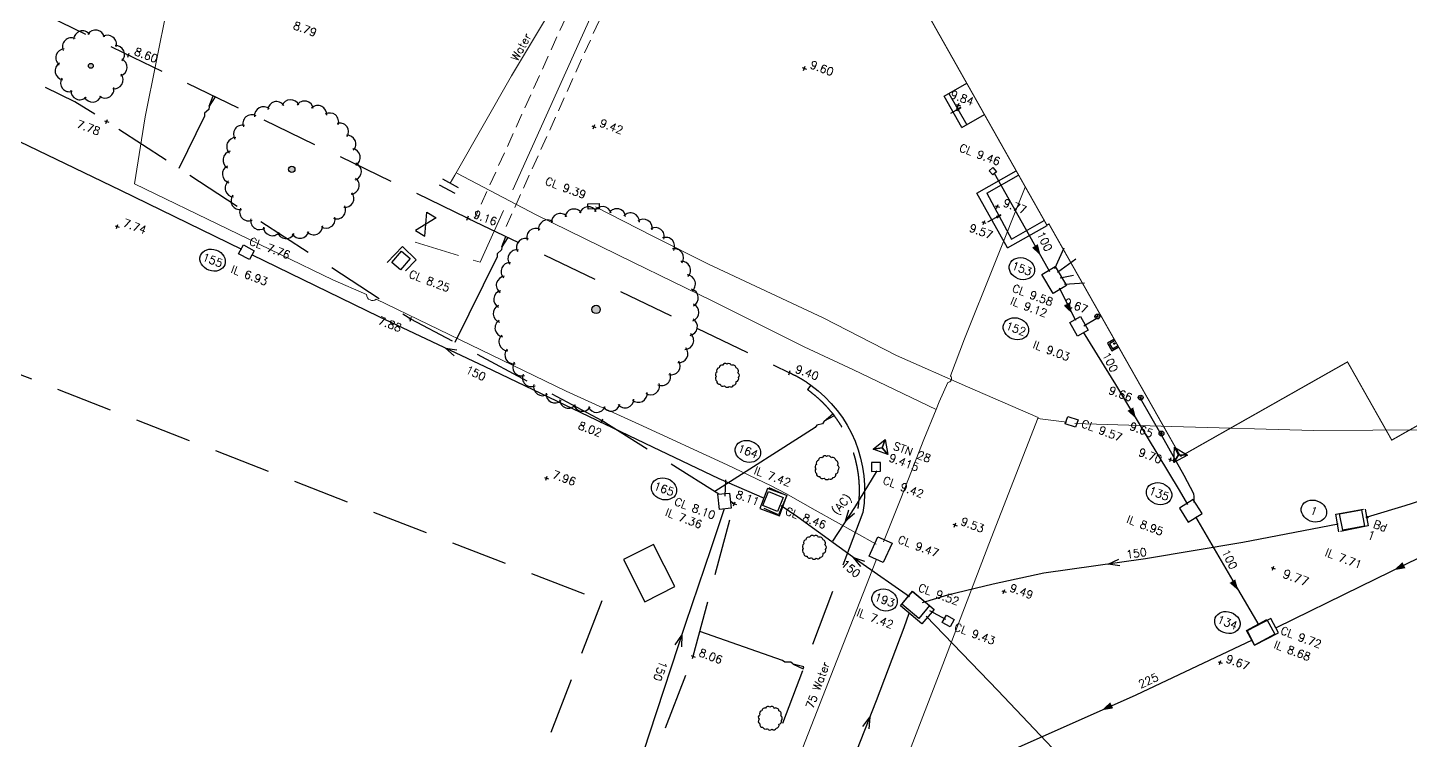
# Model space of a CAD drawing. Header units: millimetres. Extents: x 521005098 to 521837086, y 174609906 to 175681253.
# Drawn here: x 521282116 to 521344307, y 174806991 to 174839029 of the extents above; entities that cross this region are included whole.
import ezdxf
from ezdxf.enums import TextEntityAlignment as Align

# ---------------------------------------------------------------- set-up
doc = ezdxf.new("R2010")
doc.units = ezdxf.units.MM
doc.header["$LTSCALE"] = 200
for name, pattern in [('layout$0$DASHED', [19.05, 12.7, -6.35]), ('layout$0$HIDDEN', [9.525, 6.35, -3.175]), ('layout$0$survey$0$DASHED', [19.05, 12.7, -6.35])]:
    doc.linetypes.add(name, pattern=pattern)
for name, color, linetype in [('layout$0$DUCTWORK', 3, 'Continuous'), ('layout$0$ED-CHAMBER', 7, 'layout$0$HIDDEN'), ('layout$0$ED-FOUL', 3, 'Continuous'), ('layout$0$ED-STORM', 3, 'Continuous'), ('layout$0$EX_MCWS', 7, 'Continuous'), ('layout$0$GTMECHSYM', 7, 'Continuous'), ('layout$0$survey$0$BUILDING', 8, 'Continuous'), ('layout$0$survey$0$CONTROL', 8, 'Continuous'), ('layout$0$survey$0$DETAIL', 8, 'Continuous'), ('layout$0$survey$0$LEVEL', 8, 'Continuous'), ('layout$0$survey$0$MH_NUMBER', 8, 'Continuous'), ('layout$0$survey$0$ROAD', 8, 'Continuous'), ('layout$0$survey$0$SERVICE', 8, 'Continuous'), ('layout$0$survey$0$SPORTS_PITCH', 8, 'layout$0$survey$0$DASHED'), ('layout$0$survey$0$STAIRS', 8, 'Continuous'), ('layout$0$survey$0$VEGETATION', 8, 'Continuous'), ('layout$0$WateringPointMain', 5, 'Continuous')]:
    doc.layers.add(name, color=color, linetype=linetype)
doc.styles.add('layout$0$ROMANS', font='Romans.shx')
doc.styles.add('layout$0$survey$0$ROMANS', font='Romans.shx')

# ---------------------------------------------------------------- blocks, each defined once
blk = doc.blocks.new('layout$0$F')
at = {"layer": 'layout$0$ED-FOUL'}
blk.add_lwpolyline([(0, 0, 0, 0.3, 0), (-0.5, 0, 0.3, 0.3, 0)], format="xyseb", dxfattribs=at)
blk = doc.blocks.new('layout$0$S')
at = {"layer": 'layout$0$ED-STORM'}
blk.add_lwpolyline([(-0.5, 0.15), (0.001, 0), (-0.5, -0.151)], dxfattribs=at)
blk = doc.blocks.new('layout')
at = {"layer": 'layout$0$survey$0$VEGETATION', "linetype": 'Continuous'}
h = blk.add_hatch(color=256, dxfattribs=at)
edge = h.paths.add_edge_path()
edge.add_arc((521307681.6, 174826363.8), 191, 0, 360)
edge = h.paths.add_edge_path()
edge.add_arc((521301081.3, 174846991.1), 222.8, 0, 360)
edge = h.paths.add_edge_path()
edge.add_arc((521310156.6, 174850845.1), 79.6, 0, 360)
edge = h.paths.add_edge_path()
edge.add_arc((521290347.2, 174845440.9), 191, 0, 360)
edge = h.paths.add_edge_path()
edge.add_arc((521284957.2, 174837313.1), 111.4, 0, 360)
edge = h.paths.add_edge_path()
edge.add_arc((521293996.8, 174832662.1), 143.2, 0, 360)
edge = h.paths.add_edge_path()
edge.add_arc((521276032.9, 174841449.2), 222.8, 0, 360)
edge = h.paths.add_edge_path()
edge.add_arc((521267714.3, 174845546), 63.7, 0, 360)
edge = h.paths.add_edge_path()
edge.add_arc((521274773.3, 174854642), 477.5, 0, 360)
edge = h.paths.add_edge_path()
edge.add_arc((521271912.2, 174861420.1), 95.5, 0, 360)
edge = h.paths.add_edge_path()
edge.add_arc((521263640, 174857389.2), 63.7, 0, 360)
edge = h.paths.add_edge_path()
edge.add_arc((521259054.5, 174849610.4), 111.4, 0, 360)
edge = h.paths.add_edge_path()
edge.add_arc((521250588.3, 174853835.5), 47.7, 0, 360)
edge = h.paths.add_edge_path()
edge.add_arc((521241023.5, 174857884.4), 477.5, 0, 360)
edge = h.paths.add_edge_path()
edge.add_arc((521245311.5, 174867194), 557, 0, 360)
edge = h.paths.add_edge_path()
edge.add_arc((521253162, 174870481.7), 15.9, 0, 360)
edge = h.paths.add_edge_path()
edge.add_arc((521260388.2, 174866404.7), 15.9, 0, 360)
edge = h.paths.add_edge_path()
edge.add_arc((521256278.5, 174859201), 15.9, 0, 360)
edge = h.paths.add_edge_path()
edge.add_arc((521265284.7, 174865380.4), 47.7, 0, 360)
at = {"layer": 'layout$0$DUCTWORK', "color": 3, "linetype": 'layout$0$HIDDEN', "lineweight": 0, "ltscale": 0.5}
for p, q in [((521307496.9, 174842079), (521302241.9, 174830496.6)), ((521308996, 174841946.1), (521303562.5, 174829924.2))]:
    blk.add_line(p, q, dxfattribs=at)
at = {"layer": 'layout$0$ED-CHAMBER'}
for points in [[(521315050.7, 174817410.4), (521315926.4, 174817082.7), (521316266.6, 174817991.6), (521315390.8, 174818319.3), (521315050.7, 174817410.4)], [(521340955.7, 174817155.7), (521342272, 174817388.2), (521342410.7, 174816630.2), (521341097.7, 174816370.4), (521340955.7, 174817155.7)], [(521321908.5, 174813690.2), (521322882.7, 174812875.4), (521322342.1, 174812229.1), (521321368, 174813043.8), (521321908.5, 174813690.2)], [(521337296.9, 174811269.9), (521338370.4, 174811827.2), (521338035.1, 174812473.3), (521336961.5, 174811915.9), (521337296.9, 174811269.9)]]:
    blk.add_lwpolyline(points, dxfattribs=at)
at = {"layer": 'layout$0$ED-FOUL'}
for points in [[(521325582.4, 174832491.2), (521326718.3, 174830495.7), (521328079.3, 174828066)], [(521325582.4, 174832491.2), (521326718.3, 174830495.7), (521328079.3, 174828066)], [(521328717.4, 174829114.6), (521328296.6, 174828186.7)], [(521328717.4, 174829114.6), (521328296.6, 174828186.7)], [(521329255.9, 174828619.9), (521328436.5, 174828021.8)], [(521329255.9, 174828619.9), (521328436.5, 174828021.8)], [(521329151, 174827890.1), (521328557.4, 174827761.1)], [(521329151, 174827890.1), (521328557.4, 174827761.1)], [(521329652, 174827544.4), (521328755.1, 174827488.6)], [(521329652, 174827544.4), (521328755.1, 174827488.6)], [(521328519.1, 174827331.6), (521329246.4, 174825875.2)], [(521328519.1, 174827331.6), (521329246.4, 174825875.2)], [(521330180.6, 174825944.3), (521329616.6, 174825615.3)], [(521330180.6, 174825944.3), (521329616.6, 174825615.3)], [(521329595.5, 174825336.2), (521331050.5, 174822985.8), (521332475.9, 174820613.8), (521333912.5, 174818243.1), (521334283.9, 174817587.8)], [(521329595.5, 174825336.2), (521331050.5, 174822985.8), (521332475.9, 174820613.8), (521333912.5, 174818243.1), (521334283.9, 174817587.8)], [(521332160.7, 174822368.4), (521333085.9, 174820758.3), (521334121.9, 174818918.4), (521334557.1, 174818082.8), (521334570.7, 174817942.6), (521334566.2, 174817679.1)], [(521332160.7, 174822368.4), (521333085.9, 174820758.3), (521334121.9, 174818918.4), (521334557.1, 174818082.8), (521334570.7, 174817942.6), (521334566.2, 174817679.1)], [(521352278.8, 174818892.7), (521348041.7, 174816835.7), (521342067.5, 174813905), (521338270.1, 174812043.9)], [(521352278.8, 174818892.7), (521348041.7, 174816835.7), (521342067.5, 174813905), (521338270.1, 174812043.9)], [(521334645.5, 174817038.8), (521336420.6, 174813981.5), (521337484.8, 174812174.6)], [(521334645.5, 174817038.8), (521336420.6, 174813981.5), (521337484.8, 174812174.6)], [(521337195.1, 174811501.6), (521331960.6, 174809025.2), (521325456.9, 174806126.1), (521319072.2, 174803226.9), (521316900.7, 174802231.2)], [(521337195.1, 174811501.6), (521331960.6, 174809025.2), (521325456.9, 174806126.1), (521319072.2, 174803226.9), (521316900.7, 174802231.2)]]:
    blk.add_lwpolyline(points, dxfattribs=at)
at = {"layer": 'layout$0$ED-FOUL', "linetype": 'Continuous'}
for centre in [(521326834.4, 174828194.5), (521326834.4, 174828194.5), (521326568.9, 174825494.4), (521326568.9, 174825494.4), (521333005, 174818080.9), (521333005, 174818080.9), (521336080.5, 174812288.4), (521336080.5, 174812288.4)]:
    blk.add_ellipse(centre, major_axis=(546.6, -203.5), ratio=0.8266745, dxfattribs=at)
at = {"layer": 'layout$0$ED-STORM'}
for points in [[(521268092.9, 174840388.1), (521276356.8, 174836501.5), (521286289.1, 174831726.3), (521291733.9, 174829071.3)], [(521315264.7, 174817858.8), (521313218.9, 174818742.9), (521310238.9, 174820163.9), (521302698, 174823780.8), (521297923.9, 174826022.8), (521292192.5, 174828812.7)], [(521349840.8, 174819444.6), (521347292, 174818570.7), (521344060.2, 174817530.5), (521342521.5, 174817065.9), (521342315.7, 174817002)], [(521313484.1, 174817975), (521313521.3, 174818697.1)], [(521308969.5, 174803885.1), (521310079.8, 174807287.2), (521311726, 174812256.6), (521312863.9, 174815616.1), (521313462.9, 174817414.8)], [(521321778, 174813440.1), (521319543.2, 174815004.8), (521316755.9, 174817026.1), (521316012.2, 174817536.4)], [(521341066.2, 174816711.4), (521336767.2, 174815888.8), (521332394.9, 174815147), (521327819.8, 174814501.1), (521325537.9, 174814016.5), (521323488.6, 174813517.1), (521322356.8, 174813174.1)], [(521316379.8, 174798591.8), (521318196.4, 174803450.1), (521320293.4, 174808779.3), (521321541.9, 174812071.2), (521321769.4, 174812707.4)], [(521345126.8, 174788903.2), (521344170, 174790035.1), (521342024.2, 174792227.3), (521339859.9, 174794502), (521336025.9, 174798540.3), (521330384, 174804349.4), (521325759.7, 174809228.8), (521322525.7, 174812571.3)], [(521323408.6, 174812426.6), (521322699.8, 174812810.5)]]:
    blk.add_lwpolyline(points, dxfattribs=at)
at = {"layer": 'layout$0$ED-STORM', "linetype": 'layout$0$DASHED'}
blk.add_lwpolyline([(521320310.7, 174819111.2), (521319304.5, 174817456.3), (521318315.6, 174815952)], dxfattribs=at)
at = {"layer": 'layout$0$ED-STORM', "linetype": 'Continuous'}
blk.add_circle((521342368.1, 174817018), 40, dxfattribs=at)
at = {"layer": 'layout$0$ED-STORM'}
for centre in [(521290437, 174828578), (521339970, 174817298.6)]:
    blk.add_ellipse(centre, major_axis=(546.6, -203.5), ratio=0.8266745, dxfattribs=at)
at = {"layer": 'layout$0$ED-STORM', "linetype": 'Continuous'}
for centre in [(521314511.6, 174819980.9), (521310737.8, 174818293.1), (521320661.7, 174813300.8)]:
    blk.add_ellipse(centre, major_axis=(546.6, -203.5), ratio=0.8266745, dxfattribs=at)
at = {"layer": 'layout$0$EX_MCWS', "lineweight": 0, "ltscale": 0.5}
for points in [[(521308214.8, 174851433.2), (521308126.2, 174847634.3), (521307958.5, 174843713.2), (521307203.7, 174842428.7), (521303878.6, 174836868.1), (521301333.2, 174832398.3), (521301117.4, 174832042)], [(521322974.9, 174821864.4), (521319268.6, 174823652.9), (521317039.1, 174824685.6), (521312904.7, 174826751), (521309330.7, 174828481.7), (521304991.2, 174830608.9), (521301413.6, 174832482.1)], [(521322974.9, 174821864.4), (521319268.6, 174823652.9), (521317039.1, 174824685.6), (521312904.7, 174826751), (521309330.7, 174828481.7), (521304991.2, 174830608.9), (521301413.6, 174832482.1)], [(521320703, 174803706.4), (521323082.3, 174809895.1), (521325349.1, 174815806), (521327574.2, 174821499.4), (521324390.6, 174822881.4), (521321201.4, 174824292.4), (521317891.7, 174825980.2), (521312743.8, 174828395), (521310211, 174829674.8), (521307659.5, 174830977.9)], [(521320703, 174803706.4), (521323082.3, 174809895.1), (521325349.1, 174815806), (521327574.2, 174821499.4), (521324390.6, 174822881.4), (521321201.4, 174824292.4), (521317891.7, 174825980.2), (521312743.8, 174828395), (521310211, 174829674.8), (521307659.5, 174830977.9)], [(521320617.6, 174815915.2), (521321386.7, 174817868), (521322420.2, 174820513.8), (521322974.9, 174821864.4)], [(521320617.6, 174815915.2), (521321386.7, 174817868), (521322420.2, 174820513.8), (521322974.9, 174821864.4)], [(521327535.9, 174821453.9), (521328858.9, 174821299.6)], [(521327535.9, 174821453.9), (521328858.9, 174821299.6)], [(521329212.1, 174821229.9), (521333575, 174821104), (521339958.2, 174820925.7), (521345283.4, 174820945.3), (521348129.5, 174821050.2), (521349239, 174821125.5)], [(521329212.1, 174821229.9), (521333575, 174821104), (521339958.2, 174820925.7), (521345283.4, 174820945.3), (521348129.5, 174821050.2), (521349239, 174821125.5)], [(521283181.3, 174720249.6), (521283338.5, 174720457.1), (521285047.9, 174721757.2), (521285167.3, 174721994.8), (521285280.1, 174722391.7), (521287204.4, 174727308), (521289916.6, 174734213.5), (521292567.2, 174740833.1), (521294312.1, 174745274.2), (521294866.5, 174746537.4), (521295704.2, 174748973.5), (521297633.4, 174754331.6), (521299926.9, 174760714.2), (521302067.2, 174766590.1), (521304287.6, 174772507.1), (521306293.4, 174778015.7), (521308927.4, 174785328.5), (521311747.6, 174793076.3), (521314063.9, 174799196.1), (521315209.3, 174802368.9), (521316342.6, 174805021.4), (521318383.5, 174810241.4), (521319839.5, 174813982.1), (521320300.8, 174815138.6)], [(521283181.3, 174720249.6), (521283338.5, 174720457.1), (521285047.9, 174721757.2), (521285167.3, 174721994.8), (521285280.1, 174722391.7), (521287204.4, 174727308), (521289916.6, 174734213.5), (521292567.2, 174740833.1), (521294312.1, 174745274.2), (521294866.5, 174746537.4), (521295704.2, 174748973.5), (521297633.4, 174754331.6), (521299926.9, 174760714.2), (521302067.2, 174766590.1), (521304287.6, 174772507.1), (521306293.4, 174778015.7), (521308927.4, 174785328.5), (521311747.6, 174793076.3), (521314063.9, 174799196.1), (521315209.3, 174802368.9), (521316342.6, 174805021.4), (521318383.5, 174810241.4), (521319839.5, 174813982.1), (521320300.8, 174815138.6)]]:
    blk.add_lwpolyline(points, dxfattribs=at)
blk.add_lwpolyline([(521288723.3, 174841986.3), (521288718.3, 174841771), (521288387.9, 174839941.3), (521287396.2, 174835027.8), (521286917.3, 174832010.9), (521291138.1, 174829971.8), (521295846.7, 174827700.2), (521297362.7, 174827026.4, 0.6195226), (521297795.2, 174826820.2), (521302499.1, 174824550.3), (521306333.7, 174822693.1), (521309600.5, 174821198.3), (521313577.9, 174819368.9), (521315558, 174818438.4), (521316219.5, 174818088), (521317538.2, 174817345.6), (521320280.1, 174815806.2)], format="xyb", dxfattribs=at)
blk.add_lwpolyline([(521288723.3, 174841986.3), (521288718.3, 174841771), (521288387.9, 174839941.3), (521287396.2, 174835027.8), (521286917.3, 174832010.9), (521291138.1, 174829971.8), (521295846.7, 174827700.2), (521297362.7, 174827026.4, 0.6195226), (521297795.2, 174826820.2), (521302499.1, 174824550.3), (521306333.7, 174822693.1), (521309600.5, 174821198.3), (521313577.9, 174819368.9), (521315558, 174818438.4), (521316219.5, 174818088), (521317538.2, 174817345.6), (521320280.1, 174815806.2)], format="xyb", dxfattribs=at)
at = {"layer": 'layout$0$EX_MCWS', "lineweight": 0, "ltscale": 0.5, "flags": 128}
blk.add_lwpolyline([(521322974.9, 174821864.4), (521323117.4, 174822211.5), (521323501.9, 174823074.3, 0.5844776), (521323630.5, 174823373.9), (521324251.2, 174825042.3), (521325582.6, 174828368.8), (521326978.2, 174831855.8)], format="xyb", dxfattribs=at)
blk.add_lwpolyline([(521322974.9, 174821864.4), (521323117.4, 174822211.5), (521323501.9, 174823074.3, 0.5844776), (521323630.5, 174823373.9), (521324251.2, 174825042.3), (521325582.6, 174828368.8), (521326978.2, 174831855.8)], format="xyb", dxfattribs=at)
at = {"layer": 'layout$0$GTMECHSYM', "color": 3}
for p, q in [((521300628.6, 174831967.4), (521301330.5, 174831583.5)), ((521300772.6, 174832230.6), (521301474.5, 174831846.7))]:
    blk.add_line(p, q, dxfattribs=at)
at = {"layer": 'layout$0$GTMECHSYM', "color": 7}
for p, q in [((521300486.1, 174830479.4), (521299565.7, 174829910.8)), ((521299977.2, 174829656.4), (521300074.6, 174830733.9)), ((521300074.6, 174830733.9), (521300486.1, 174830479.4)), ((521299565.7, 174829910.8), (521299977.2, 174829656.4))]:
    blk.add_line(p, q, dxfattribs=at)
at = {"layer": 'layout$0$survey$0$BUILDING', "linetype": 'Continuous', "const_width": 50, "flags": 128}
for points in [[(521349014.8, 174823624.3), (521343470.8, 174820487.4), (521341481.2, 174824003.5), (521333972.3, 174819754.8)], [(521333972.3, 174819754.8), (521328053, 174830201.9), (521327958.9, 174830153.6), (521322101.2, 174840518.9), (521322279.8, 174840619.8), (521322252.9, 174840667.6), (521334930.4, 174847804.8)]]:
    blk.add_lwpolyline(points, dxfattribs=at)
at = {"layer": 'layout$0$survey$0$BUILDING', "linetype": 'Continuous', "flags": 128}
blk.add_lwpolyline([(521308921.4, 174815116.3), (521309877.2, 174813223.9), (521311225, 174813904.7), (521310269.3, 174815797)], close=True, dxfattribs=at)
at = {"layer": 'layout$0$survey$0$CONTROL', "linetype": 'Continuous', "flags": 128}
for points in [[(521320545.1, 174820147.2), (521320684.7, 174820522.1), (521320799.9, 174819838.9), (521320545.1, 174820147.2), (521320150.7, 174820080.7), (521320684.7, 174820522.1), (521320545.1, 174820147.2), (521320799.9, 174819838.9), (521320150.7, 174820080.7), (521320545.1, 174820147.2)], [(521333884.1, 174819821.7), (521334284, 174819811.9), (521333675.7, 174819480.3), (521333884.1, 174819821.7), (521333692.6, 174820172.9), (521334284, 174819811.9), (521333884.1, 174819821.7), (521333675.7, 174819480.3), (521333692.6, 174820172.9), (521333884.1, 174819821.7)]]:
    blk.add_lwpolyline(points, dxfattribs=at)
at = {"layer": 'layout$0$survey$0$DETAIL', "linetype": 'layout$0$survey$0$DASHED', "flags": 128}
for points in [[(521307952.3, 174821357), (521299351.5, 174825924.5), (521285670.7, 174834808.8), (521284244.8, 174835694.8), (521267408.3, 174843921.1), (521255797.9, 174849902.8), (521240264.8, 174856349.8), (521226849.7, 174863071.9), (521208073.9, 174872092.6), (521207258, 174873441.5)], [(521313208.2, 174818056.1), (521307952.3, 174821357)], [(521312051.4, 174810768.8), (521313898.9, 174817622.3)], [(521313898.9, 174817622.3), (521313728.8, 174817729.1)], [(521309424, 174803998), (521312051.4, 174810768.8)]]:
    blk.add_lwpolyline(points, dxfattribs=at)
at = {"layer": 'layout$0$survey$0$DETAIL', "flags": 128}
for points in [[(521290284.8, 174835494.3), (521290281.3, 174835487), (521290272, 174835354.6), (521290073.8, 174835177.9), (521290064.5, 174835045.5), (521288914.3, 174832702.4)], [(521303448.9, 174829174.9), (521303445.3, 174829167.6), (521303436, 174829035.2), (521303237.9, 174828858.5), (521303228.6, 174828726), (521301335.9, 174824870.6)], [(521317948, 174821336.6), (521317941.3, 174821331.9), (521317870, 174821220.1), (521317611.5, 174821159.4), (521317540, 174821047.5), (521313024, 174818171.8)], [(521316544.3, 174810420.6), (521316536.7, 174810423.2), (521316437.2, 174810511.1), (521316172, 174810498.1), (521316072.5, 174810586), (521312353.7, 174811890.1)]]:
    blk.add_lwpolyline(points, dxfattribs=at)
for points in [[(521290284.8, 174835494.3), (521290460.3, 174835965.2), (521290550, 174835921.1)], [(521303448.9, 174829174.9), (521303624.4, 174829645.7), (521303714.1, 174829601.7)], [(521317948, 174821336.6), (521318327, 174821666.6), (521318384.8, 174821585)], [(521316544.3, 174810420.6), (521316999.6, 174810207.9), (521317032.7, 174810302.3)]]:
    blk.add_lwpolyline(points, close=True, dxfattribs=at)
at = {"layer": 'layout$0$survey$0$DETAIL', "linetype": 'layout$0$survey$0$DASHED', "flags": 128}
for points in [[(521298282.6, 174828470.7), (521298977.7, 174829189.6), (521299588.8, 174828598.7), (521298893.6, 174827879.9)], [(521315451.9, 174818364.7), (521316265.9, 174818004.7), (521315881.5, 174817135.9), (521315067.6, 174817495.9)]]:
    blk.add_lwpolyline(points, close=True, dxfattribs=at)
at = {"layer": 'layout$0$survey$0$LEVEL', "flags": 128}
for points in [[(521286560.6, 174837825.7), (521286748, 174837755.9)], [(521286619.4, 174837697.1), (521286689.2, 174837884.5)], [(521316955.6, 174837234.9), (521317143, 174837165.1)], [(521317014.4, 174837106.3), (521317084.2, 174837293.7)], [(521323885.8, 174835581), (521324073.2, 174835511.2)], [(521323944.6, 174835452.4), (521324014.4, 174835639.9)], [(521285577, 174834843.7), (521285764.4, 174834773.9)], [(521285635.8, 174834715.1), (521285705.6, 174834902.5)], [(521307491, 174834613.8), (521307678.4, 174834544)], [(521307549.8, 174834485.2), (521307619.6, 174834672.6)], [(521301813.4, 174830505.3), (521302000.8, 174830435.5)], [(521301872.2, 174830376.7), (521301942, 174830564.1)], [(521325637.8, 174831022), (521325825.2, 174830952.2)], [(521325696.6, 174830893.4), (521325766.4, 174831080.8)], [(521286048, 174830126.8), (521286235.5, 174830057)], [(521286106.9, 174829998.2), (521286176.6, 174830185.7)], [(521325033.2, 174830307.1), (521325220.6, 174830237.3)], [(521325092, 174830178.4), (521325161.8, 174830365.9)], [(521330196, 174825948.9), (521330265.8, 174826136.4)], [(521299257.7, 174825959.4), (521299445.2, 174825889.6)], [(521299316.6, 174825830.8), (521299386.4, 174826018.2)], [(521330137.2, 174826077.5), (521330324.6, 174826007.7)], [(521316286.8, 174823554.4), (521316474.2, 174823484.6)], [(521316345.6, 174823425.8), (521316415.4, 174823613.3)], [(521332084.7, 174822433.6), (521332272.1, 174822363.8)], [(521332143.5, 174822305), (521332213.3, 174822492.4)], [(521307858.6, 174821391.9), (521308046, 174821322.1)], [(521307917.4, 174821263.3), (521307987.2, 174821450.7)], [(521333020.8, 174820818), (521333208.2, 174820748.2)], [(521333079.6, 174820689.4), (521333149.4, 174820876.8)], [(521333425, 174819648.1), (521333612.5, 174819578.3)], [(521333483.9, 174819519.5), (521333553.6, 174819706.9)], [(521305359.9, 174818811.4), (521305547.4, 174818741.6)], [(521305418.8, 174818682.8), (521305488.6, 174818870.2)], [(521313805.1, 174817657.2), (521313992.6, 174817587.4)], [(521313864, 174817528.6), (521313933.7, 174817716)], [(521323732.8, 174816704.5), (521323920.2, 174816634.7)], [(521323791.6, 174816575.9), (521323861.4, 174816763.3)], [(521338043.3, 174814763.5), (521338230.7, 174814693.7)], [(521338102.1, 174814634.9), (521338171.9, 174814822.3)], [(521325935.4, 174813715.5), (521326122.8, 174813645.7)], [(521325994.2, 174813586.9), (521326064, 174813774.3)], [(521311957.7, 174810803.7), (521312145.1, 174810733.9)], [(521312016.5, 174810675.1), (521312086.3, 174810862.5)], [(521335715.8, 174810399), (521335785.6, 174810586.4)], [(521335657, 174810527.6), (521335844.5, 174810457.8)]]:
    blk.add_lwpolyline(points, dxfattribs=at)
at = {"layer": 'layout$0$survey$0$ROAD', "linetype": 'layout$0$survey$0$DASHED', "flags": 128}
for points in [[(521301907.1, 174830470.4), (521286421.3, 174837903.9), (521270624.5, 174845540.4), (521257976.1, 174851532.9), (521241851, 174859245.3), (521232902.2, 174863522.5), (521231469.6, 174863732), (521217922.1, 174870335.7), (521207979.4, 174875238.4), (521207258, 174873441.5), (521203998.9, 174873005.1)], [(521319681, 174817238.4), (521313569.6, 174801214.5), (521306926.1, 174783381.9), (521298921.6, 174762008.7), (521290216.2, 174738486.2), (521286118.5, 174727245.1), (521284496.3, 174722982.8)]]:
    blk.add_lwpolyline(points, dxfattribs=at)
for points in [[(521301907.1, 174830470.4), (521316380.5, 174823519.5, -0.0477852), (521317341.1, 174822958.3, -0.0477852)], [(521317341.1, 174822958.3), (521317194.9, 174822755.5, -0.2865885), (521319434.6, 174817280.7), (521319681, 174817238.4)]]:
    blk.add_lwpolyline(points, format="xyb", dxfattribs=at)
at = {"layer": 'layout$0$survey$0$ROAD', "linetype": 'Continuous', "flags": 128}
blk.add_lwpolyline([(521317341.1, 174822958.3, -0.2865885), (521319681, 174817238.4)], format="xyb", dxfattribs=at)
at = {"layer": 'layout$0$survey$0$SERVICE', "linetype": 'Continuous', "flags": 128}
for points in [[(521325689.2, 174832549.7), (521325530.9, 174832411.6), (521325366.6, 174832600), (521325524.8, 174832738.1)], [(521307319.5, 174831112.2), (521307819.2, 174831130.2), (521307828.1, 174830880.3), (521307328.4, 174830862.4)], [(521291823.9, 174829260.8), (521292305.7, 174828995.6), (521292088.7, 174828601.3), (521291606.9, 174828866.6)], [(521298500.8, 174828474.9), (521298937, 174828983.5), (521299316.5, 174828657.9), (521298880.3, 174828149.4)], [(521328246.2, 174827072.9), (521327733.4, 174827931.4), (521328334.4, 174828290.3), (521328847.2, 174827431.8)], [(521329473, 174826041.7), (521329820.6, 174825434.1), (521329343.2, 174825161), (521328995.6, 174825768.6)], [(521329249.3, 174821063.1), (521328784.6, 174821218.3), (521328895.5, 174821550.3), (521329360.2, 174821395)], [(521320075.3, 174819078.1), (521320475.3, 174819084.3), (521320469, 174819484.3), (521320069.1, 174819478)], [(521313232.8, 174817375), (521313162.4, 174818051.3), (521313689.6, 174818106.2), (521313759.9, 174817429.8)], [(521315444.2, 174818176.9), (521316100.9, 174817906.9), (521315842.3, 174817278), (521315185.6, 174817548)], [(521334315.7, 174816797.2), (521334939.6, 174817195.1), (521334541.7, 174817819), (521333917.8, 174817421.1)], [(521342247.4, 174816616), (521341264.2, 174816433.3), (521341127.3, 174817170.7), (521342110.5, 174817353.3)], [(521320996, 174815854.2), (521320598.4, 174814980.5), (521319961.2, 174815270.4), (521320358.9, 174816144.2)], [(521321916.8, 174813689.1), (521322683.3, 174813047), (521322201.7, 174812472.1), (521321435.2, 174813114.2)], [(521323254.9, 174812284.8), (521323440.3, 174812616.5), (521323789.5, 174812421.4), (521323604.1, 174812089.7)], [(521338211.8, 174811761.4), (521337297.5, 174811265.8), (521336940, 174811925.2), (521337854.3, 174812420.8)]]:
    blk.add_lwpolyline(points, close=True, dxfattribs=at)
for points in [[(521330969.6, 174825011.4), (521330683.1, 174824847.5), (521330881.8, 174824500.3), (521331168.2, 174824664.2)], [(521331004.3, 174824950.6), (521330778.7, 174824821.5), (521330907.8, 174824595.8), (521331133.4, 174824724.9)]]:
    blk.add_lwpolyline(points, dxfattribs=at)
at = {"layer": 'layout$0$survey$0$SERVICE', "linetype": 'Continuous'}
for centre, radius in [((521330230.9, 174826042.6), 110), ((521330994.3, 174824824), 30), ((521332178.4, 174822398.7), 110), ((521333114.5, 174820783.1), 110)]:
    blk.add_circle(centre, radius, dxfattribs=at)
at = {"layer": 'layout$0$survey$0$SPORTS_PITCH', "linetype": 'layout$0$survey$0$DASHED', "flags": 128}
blk.add_lwpolyline([(521307943.1, 174813263.6), (521280846.2, 174743210.1), (521185998.6, 174780046.4), (521212938.2, 174850183.7), (521307943.1, 174813263.6)], dxfattribs=at)
at = {"layer": 'layout$0$survey$0$STAIRS', "linetype": 'Continuous', "flags": 128}
for points in [[(521323332.7, 174835951.8), (521324355.5, 174836529.8)], [(521323550.3, 174836070.6), (521324352.8, 174834655.2)], [(521324137.1, 174834544.7), (521323332.7, 174835951.8)], [(521324137.1, 174834544.7), (521325152.9, 174835118.8)], [(521324813.3, 174831588.6), (521326582.8, 174832588.7)], [(521325258.6, 174831589.9), (521326690, 174832398.9)], [(521326193.3, 174829129.5), (521324813.3, 174831588.6)], [(521325258.6, 174831589.9), (521326364, 174829528.3)], [(521326193.3, 174829129.5), (521327970.2, 174830133.7)], [(521326364, 174829528.3), (521327840.6, 174830362.8)]]:
    blk.add_lwpolyline(points, dxfattribs=at)
at = {"layer": 'layout$0$survey$0$STAIRS', "flags": 128}
for points in [[(521323636.7, 174835188.5), (521324092.9, 174835434.6)], [(521323888.3, 174835350.9), (521323950.3, 174835331.9)], [(521323891.2, 174835360.5), (521323960.5, 174835339.2)], [(521323894.9, 174835338.4), (521323940.1, 174835324.6)], [(521323901.5, 174835325.9), (521323929.9, 174835317.2)], [(521323906.7, 174835366.2), (521323970.7, 174835346.6)], [(521323908.2, 174835313.4), (521323919.7, 174835309.9)], [(521323922.3, 174835371.9), (521323980.8, 174835353.9)], [(521323937.8, 174835377.6), (521323991, 174835361.2)], [(521323953.3, 174835383.3), (521324001.2, 174835368.6)], [(521323968.8, 174835389), (521324011.4, 174835375.9)], [(521323984.3, 174835394.6), (521324021.6, 174835383.2)], [(521323999.9, 174835400.4), (521324031.8, 174835390.6)], [(521324015.4, 174835406.1), (521324042, 174835397.9)], [(521324030.9, 174835411.8), (521324052.2, 174835405.2)], [(521324046.4, 174835417.5), (521324062.4, 174835412.6)], [(521324061.9, 174835423.2), (521324072.6, 174835419.9)], [(521325307.2, 174830295.2), (521325894.6, 174830617.2)], [(521325689.9, 174830533.6), (521325751.9, 174830514.6)], [(521325692.8, 174830543.2), (521325762.1, 174830521.9)], [(521325696.5, 174830521.1), (521325741.7, 174830507.2)], [(521325703.1, 174830508.6), (521325731.5, 174830499.9)], [(521325708.3, 174830548.8), (521325772.3, 174830529.3)], [(521325709.8, 174830496.1), (521325721.3, 174830492.6)], [(521325723.9, 174830554.5), (521325782.4, 174830536.6)], [(521325739.4, 174830560.2), (521325792.6, 174830543.9)], [(521325754.9, 174830565.9), (521325802.8, 174830551.2)], [(521325770.4, 174830571.6), (521325813, 174830558.6)], [(521325785.9, 174830577.3), (521325823.2, 174830565.9)], [(521325801.5, 174830583.1), (521325833.4, 174830573.2)], [(521325817, 174830588.7), (521325843.6, 174830580.6)], [(521325832.5, 174830594.4), (521325853.8, 174830587.9)], [(521325848, 174830600.1), (521325864, 174830595.2)], [(521325863.5, 174830605.8), (521325874.2, 174830602.6)]]:
    blk.add_lwpolyline(points, dxfattribs=at)
for points in [[(521324092.9, 174835434.6), (521323884.5, 174835358), (521323912.7, 174835304.9)], [(521325894.6, 174830617.2), (521325686.1, 174830540.7), (521325714.3, 174830487.5)]]:
    blk.add_lwpolyline(points, close=True, dxfattribs=at)
at = {"layer": 'layout$0$survey$0$VEGETATION', "linetype": 'Continuous', "flags": 128}
for points in [[(521313773.5, 174823841.6, 0.5205671), (521313572.2, 174823901.6, 0.5205671), (521313378.8, 174823849.5, 0.5205671), (521313212.8, 174823737.4, 0.5205671), (521313117.8, 174823549.2, 0.5205671), (521313093.2, 174823349.6, 0.5205671), (521313115.6, 174823142.6, 0.5205671), (521313261, 174822999, 0.5205671), (521313460.7, 174822934.6, 0.5205671), (521313673.4, 174822905.1, 0.5205671), (521313866.8, 174822957.3, 0.5205671), (521313980.3, 174823128.6, 0.5205671), (521314092.2, 174823295.6, 0.5205671), (521314061.2, 174823505.9, 0.5205671), (521313982.1, 174823734.1, 0.5205671), (521313773.5, 174823841.6)], [(521318252.6, 174819689.6, 0.5205671), (521318051.3, 174819749.7, 0.5205671), (521317857.9, 174819697.5, 0.5205671), (521317691.9, 174819585.4, 0.5205671), (521317596.9, 174819397.2, 0.5205671), (521317572.3, 174819197.7, 0.5205671), (521317594.7, 174818990.6, 0.5205671), (521317740, 174818847, 0.5205671), (521317939.8, 174818782.6, 0.5205671), (521318152.5, 174818753.1, 0.5205671), (521318345.9, 174818805.3, 0.5205671), (521318459.4, 174818976.6, 0.5205671), (521318571.3, 174819143.7, 0.5205671), (521318540.3, 174819354, 0.5205671), (521318461.2, 174819582.1, 0.5205671), (521318252.6, 174819689.6)], [(521317683.4, 174816111.6, 0.5205671), (521317482, 174816171.6, 0.5205671), (521317288.6, 174816119.4, 0.5205671), (521317122.6, 174816007.4, 0.5205671), (521317027.6, 174815819.1, 0.5205671), (521317003.1, 174815619.6, 0.5205671), (521317025.4, 174815412.6, 0.5205671), (521317170.8, 174815269, 0.5205671), (521317370.5, 174815204.6, 0.5205671), (521317583.2, 174815175, 0.5205671), (521317776.6, 174815227.2, 0.5205671), (521317890.1, 174815398.6, 0.5205671), (521318002, 174815565.6, 0.5205671), (521317971, 174815775.9, 0.5205671), (521317891.9, 174816004.1, 0.5205671), (521317683.4, 174816111.6)], [(521315698.7, 174808429.1, 0.5205671), (521315497.4, 174808489.2, 0.5205671), (521315304, 174808437, 0.5205671), (521315138, 174808324.9, 0.5205671), (521315043, 174808136.7, 0.5205671), (521315018.4, 174807937.2, 0.5205671), (521315040.8, 174807730.1, 0.5205671), (521315186.2, 174807586.6, 0.5205671), (521315385.9, 174807522.1, 0.5205671), (521315598.6, 174807492.6, 0.5205671), (521315792, 174807544.8, 0.5205671), (521315905.5, 174807716.2, 0.5205671), (521316017.4, 174807883.2, 0.5205671), (521315986.4, 174808093.5, 0.5205671), (521315907.3, 174808321.6, 0.5205671), (521315698.7, 174808429.1)]]:
    blk.add_lwpolyline(points, format="xyb", close=True, dxfattribs=at)
at = {"layer": 'layout$0$survey$0$VEGETATION', "linetype": 'Continuous'}
for centre, radius in [((521284957.2, 174837313.1), 111.4), ((521293996.8, 174832662.1), 143.2), ((521307681.6, 174826363.8), 191)]:
    blk.add_circle(centre, radius, dxfattribs=at)
for centre, start, end in [((521284081.9, 174838177.8), 65.71032, 204.982051), ((521284584.1, 174838485.6), 38.018013, 177.289743), ((521285171.7, 174838524.7), 10.325705, 149.597435), ((521285710.2, 174838286.2), 342.633397, 121.905128), ((521283780.3, 174837672), 93.402628, 232.674359), ((521286076.1, 174837824.8), 314.94109, 94.21282), ((521283748.3, 174837084), 121.094936, 260.366666), ((521286185.8, 174837246.2), 287.248782, 66.520512), ((521283993.3, 174836548.4), 148.787244, 288.058974), ((521286014, 174836682.9), 259.556474, 38.828205), ((521284459, 174836188.1), 176.479551, 315.751282), ((521285600.1, 174836264), 231.864167, 11.135897), ((521285038.9, 174836085.4), 204.171859, 343.443589), ((521292718.7, 174835074.9), 48.274423, 187.546153), ((521293309.6, 174835304.6), 34.94109, 174.21282), ((521293937.5, 174835391.9), 21.607756, 160.879487), ((521294568.6, 174835331.9), 8.274423, 147.546153), ((521295168.9, 174835128.1), 354.94109, 134.21282), ((521292196.7, 174834715.1), 61.607756, 200.879487), ((521295706, 174834791.3), 341.607756, 120.879487), ((521291771.8, 174834244.7), 74.94109, 214.21282), ((521296151, 174834339.7), 328.274423, 107.546153), ((521296479.8, 174833797.7), 314.94109, 94.21282), ((521291466.8, 174833688.9), 88.274423, 227.546153), ((521296674.8, 174833194.5), 301.607756, 80.879487), ((521291298.2, 174833077.8), 101.607756, 240.879487), ((521291275.1, 174832444.2), 114.94109, 254.21282), ((521296725.3, 174832562.5), 288.274423, 67.546153), ((521291398.7, 174831822.4), 128.274423, 267.546153), ((521296628.8, 174831936), 274.94109, 54.21282), ((521291662.3, 174831245.9), 141.607756, 280.879487), ((521296390.4, 174831348.5), 261.607756, 40.879487), ((521292051.9, 174830745.7), 154.94109, 294.21282), ((521295546.3, 174830414), 234.94109, 14.21282), ((521296023, 174830831.9), 248.274423, 27.546153), ((521306070.7, 174830275.5), 42.745968, 182.017698), ((521306686.7, 174830475.6), 33.96548, 173.23721), ((521307326.1, 174830579.2), 25.184992, 164.456723), ((521307973.7, 174830584.1), 16.404504, 155.676235), ((521308614.5, 174830490.1), 7.624017, 146.895747), ((521309233.4, 174830299.3), 358.843529, 138.115259), ((521292546.2, 174830348.9), 168.274423, 307.546153), ((521293118.8, 174830076.7), 181.607756, 320.879487), ((521293738.7, 174829943.9), 194.94109, 334.21282), ((521294372.5, 174829957.7), 208.274423, 347.546153), ((521294986.1, 174830117.2), 221.607756, 0.879487), ((521304965.6, 174829607.2), 60.306943, 199.578674), ((521305492.5, 174829983.8), 51.526456, 190.798186), ((521309816, 174830016.3), 350.063041, 129.334771), ((521310348.5, 174829647.6), 341.282553, 120.554283), ((521304502.3, 174829154.6), 69.087431, 208.359162), ((521310818.6, 174829202.1), 332.502065, 111.773796), ((521304113.5, 174828636.6), 77.867919, 217.139649), ((521311215.1, 174828689.9), 323.721577, 102.993308), ((521303808.4, 174828065.3), 86.648407, 225.920137), ((521311528.7, 174828123.3), 314.94109, 94.21282), ((521303594.1, 174827454.1), 95.428895, 234.700625), ((521311752.2, 174827515.4), 306.160602, 85.432332), ((521303475.6, 174826817.4), 104.209382, 243.481113), ((521311880.3, 174826880.5), 297.380114, 76.651844), ((521303455.6, 174826170), 112.98987, 252.261601), ((521311910, 174826233.5), 288.599626, 67.871357), ((521303534.7, 174825527.2), 121.770358, 261.042088), ((521311840.5, 174825589.6), 279.819138, 59.090869), ((521303711, 174824904), 130.550846, 269.822576), ((521311673.6, 174824963.8), 271.038651, 50.310381), ((521303980.4, 174824315), 139.331334, 278.603064), ((521311413.1, 174824370.8), 262.258163, 41.529893), ((521304336.5, 174823774), 148.111821, 287.383552), ((521311065.2, 174823824.6), 253.477675, 32.749405), ((521304771.1, 174823293.7), 156.892309, 296.16404), ((521310141.3, 174822922), 235.916699, 15.18843), ((521310637.9, 174823337.8), 244.697187, 23.968918), ((521305273.8, 174822885.4), 165.672797, 304.944527), ((521305833, 174822558.7), 174.453285, 313.725015), ((521309587.1, 174822586.9), 227.136212, 6.407942), ((521306435.5, 174822321.1), 183.233773, 322.505503), ((521307067.3, 174822178.2), 192.01426, 331.285991), ((521307713.4, 174822133.5), 200.794748, 340.066479), ((521308358.7, 174822187.9), 209.575236, 348.846966), ((521308988.3, 174822340.3), 218.355724, 357.627454)]:
    blk.add_arc(centre, 400, start, end, dxfattribs=at)
at = {"layer": 'layout$0$WateringPointMain', "lineweight": 0, "ltscale": 0.5}
for p, q in [((521310226.2, 174845710.2), (521303937.1, 174831746.1)), ((521303513.5, 174830805.5), (521302468.7, 174828485.7)), ((521301493.9, 174828787.2), (521299541.5, 174829390.9)), ((521302468.7, 174828485.7), (521302155.8, 174828582.4))]:
    blk.add_line(p, q, dxfattribs=at)
at = {"layer": 'layout$0$ED-FOUL', "linetype": 'Continuous'}
for p, xscale, yscale, zscale, rotation in [((521327676, 174828786.1), 1000, 1000, 1000, 300.6534081550083), ((521327676, 174828786.1), 1000.000000010153, 1000, 1000, 300.6534081549526), ((521329099.2, 174826169.9), 1000, 1000, 1000, 299.9455101216782), ((521329099.2, 174826169.9), 999.9999999929016, 999.9999999929016, 999.9999999929016, 299.9455101226091), ((521331972, 174821452.2), 1000, 1000, 1000, 301.1686541901579), ((521331972, 174821452.2), 999.9999999972209, 999.9999999972209, 999.9999999972209, 301.1686541912041), ((521343567.8, 174814641), 1000, 1000, 1000, 206.6598835938358), ((521343567.8, 174814641), 1000.000000016247, 1000, 1000, 206.6598835941199), ((521336572.3, 174813724), 1000, 1000, 1000, 302.5355255311534), ((521336572.3, 174813724), 1000.000000005316, 1000.000000005316, 1000.000000005316, 302.5355255328586), ((521330424.3, 174808340.4), 1000, 1000, 1000, 206.6598835938358), ((521330424.3, 174808340.4), 1000.000000016247, 1000, 1000, 206.6598835941199)]:
    blk.add_blockref('layout$0$F', p, dxfattribs=dict(at, xscale=xscale, yscale=yscale, zscale=zscale, rotation=rotation))
at = {"layer": 'layout$0$ED-STORM', "linetype": 'Continuous'}
for p, xscale, yscale, zscale, rotation in [((521300909.8, 174824620.5), 1000.00000002019, 1000, 1000, 155.2672600556519), ((521318903.5, 174816846.3), 999.9999999957855, 999.9999999957855, 999.9999999957855, 236.8535048010595), ((521319262.7, 174815208.2), 999.9999999778939, 1000, 1000, 145.2461756320465), ((521330722.4, 174814910.9), 1000.000000000431, 1000.000000000431, 1000.000000000431, 187.8377170584157), ((521311546.8, 174811715.5), 1000.000000006832, 1000.000000006832, 1000.000000006832, 71.19076377197469), ((521319996.4, 174808024.5), 999.9999999895128, 1000, 1000, 68.78155793344325)]:
    blk.add_blockref('layout$0$S', p, dxfattribs=dict(at, xscale=xscale, yscale=yscale, zscale=zscale, rotation=rotation))
at = {"layer": 'layout$0$ED-FOUL', "linetype": 'Continuous', "style": 'layout$0$ROMANS'}
for s, rotation, p in [('100', 295.978669, (521327399.3, 174829711.3)), ('100', 295.978669, (521327399.3, 174829711.3)), ('IL 9.12', 339.576964, (521326248.8, 174826496.9)), ('IL 9.12', 339.576964, (521326248.8, 174826496.9)), ('IL 9.03', 339.576964, (521327262.4, 174824535.1)), ('IL 9.03', 339.576964, (521327262.4, 174824535.1)), ('100', 295.978669, (521330346.5, 174824283.5)), ('100', 295.978669, (521330346.5, 174824283.5)), ('IL 8.95', 339.576964, (521331473.7, 174816682.6)), ('IL 8.95', 339.576964, (521331473.7, 174816682.6)), ('100', 295.978669, (521335713.9, 174815419.6)), ('100', 295.978669, (521335713.9, 174815419.6)), ('IL 8.68', 339.576964, (521338096.4, 174811048)), ('IL 8.68', 339.576964, (521338096.4, 174811048)), ('225', 24.470334, (521332224.5, 174809225.2)), ('225', 24.470334, (521332224.5, 174809225.2))]:
    blk.add_text(s, height=360, rotation=rotation, dxfattribs=at).set_placement(p, align=Align.BOTTOM_LEFT)
at = {"layer": 'layout$0$ED-FOUL', "style": 'layout$0$ROMANS'}
for s, p in [('153', (521326834.4, 174828194.5)), ('153', (521326834.4, 174828194.5)), ('152', (521326568.9, 174825494.4)), ('152', (521326568.9, 174825494.4)), ('135', (521333005, 174818080.9)), ('135', (521333005, 174818080.9)), ('134', (521336080.5, 174812288.4)), ('134', (521336080.5, 174812288.4))]:
    blk.add_text(s, height=360, rotation=339.576964, dxfattribs=at).set_placement(p, align=Align.MIDDLE_CENTER)
at = {"layer": 'layout$0$ED-STORM', "style": 'layout$0$ROMANS'}
for s, p in [('155', (521290437, 174828578)), ('164', (521314511.6, 174819980.9)), ('165', (521310737.8, 174818293.1)), ('1', (521339970, 174817298.6)), ('193', (521320661.7, 174813300.8))]:
    blk.add_text(s, height=360, rotation=339.576964, dxfattribs=at).set_placement(p, align=Align.MIDDLE_CENTER)
at = {"layer": 'layout$0$ED-STORM', "linetype": 'Continuous', "style": 'layout$0$ROMANS'}
for s, rotation, p in [('IL 6.93', 339.576964, (521291188.5, 174827920.6)), ('150', 334.369345, (521301734.5, 174823435.5)), ('IL 7.42', 339.576964, (521314716.3, 174818879.8)), ('(AC)', 48.539839, (521318590.3, 174817031.3)), ('IL 7.36', 339.576964, (521310724.3, 174816998.2)), ('Bd', 339.576964, (521342563.7, 174816468)), ('150', 8.141716, (521331569.6, 174815052.3)), ('IL 7.71', 339.576964, (521340402.2, 174815191.6)), ('150', 320.270249, (521318601.6, 174814782.2)), ('IL 7.42', 339.576964, (521319332.8, 174812495.7)), ('150', 249.426263, (521310471, 174810638))]:
    blk.add_text(s, height=360, rotation=rotation, dxfattribs=at).set_placement(p, align=Align.BOTTOM_LEFT)
at = {"layer": 'layout$0$EX_MCWS', "lineweight": 0, "ltscale": 0.5, "style": 'layout$0$ROMANS'}
for s, rotation, p in [('Water', 61.214401, (521304237.5, 174837432.7)), ('75 Water', 69.576965, (521317540.2, 174808339.4)), ('75 Water', 69.576965, (521317540.2, 174808339.4))]:
    blk.add_text(s, height=360, rotation=rotation, dxfattribs=at).set_placement(p, align=Align.BOTTOM_LEFT)
at = {"layer": 'layout$0$EX_MCWS', "style": 'layout$0$survey$0$ROMANS'}
blk.add_text('CL 9.57', height=360, rotation=339.576964, dxfattribs=at).set_placement((521329471.6, 174821087))
at = {"layer": 'layout$0$survey$0$CONTROL', "style": 'layout$0$survey$0$ROMANS'}
for s, p in [('STN 28', (521321011.1, 174820080.4)), ('9.415', (521320815.7, 174819555.6))]:
    blk.add_text(s, height=360, rotation=339.576964, dxfattribs=at).set_placement(p)
at = {"layer": 'layout$0$survey$0$LEVEL', "style": 'layout$0$survey$0$ROMANS'}
for s, height, p in [('8.79', 360, (521294023.2, 174838988.6)), ('8.60', 360, (521286876.6, 174837814.8)), ('9.60', 360, (521317271.6, 174837223.9)), ('9.84', 360, (521323579.4, 174835887.5)), ('7.78', 360, (521284284, 174834556.6)), ('9.42', 360, (521307807.1, 174834602.8)), ('CL 9.46', 360, (521323986.6, 174833486.1)), ('CL 9.39', 360, (521305357.1, 174831989.7)), ('9.77', 360, (521325953.8, 174831011.1)), ('9.16', 360, (521302129.4, 174830494.4)), ('7.74', 360, (521286364.1, 174830115.9)), ('9.57', 360, (521324431.2, 174829885.5)), ('CL 7.76', 360, (521292046.2, 174829284.7)), ('CL 8.25', 360, (521299233, 174827807)), ('CL 9.58', 360, (521326361.3, 174827173)), ('9.67', 360, (521328703.3, 174826546.9)), ('7.88', 360, (521297841.7, 174825718.1)), ('9.40', 360, (521316602.8, 174823543.5)), ('9.66', 360, (521330703.8, 174822586)), ('8.02', 360, (521306842.4, 174821001.8)), ('9.65', 360, (521331639.9, 174820970.4)), ('9.70', 360, (521332044.1, 174819800.5)), ('7.96', 360, (521305676, 174818800.4)), ('CL 9.42', 360, (521320543.6, 174818537.5)), ('8.11', 360, (521313929.8, 174817901.6)), ('CL 8.10', 360, (521311170.8, 174817584.7)), ('CL 8.46', 360, (521316153.4, 174817153.4)), ('9.53', 360, (521324048.9, 174816693.5)), ('CL 9.47', 360, (521321218.3, 174815878.2)), ('9.77', 400, (521338523.4, 174814324.7)), ('CL 9.52', 360, (521322139.1, 174813713.1)), ('9.49', 360, (521326251.4, 174813704.5)), ('CL 9.43', 360, (521323754.8, 174811942.1)), ('CL 9.72', 360, (521338434.1, 174811785.4)), ('8.06', 360, (521312273.7, 174810792.7)), ('9.67', 360, (521335973.1, 174810516.6))]:
    blk.add_text(s, height=height, rotation=339.576964, dxfattribs=at).set_placement(p)
at = {"layer": 'layout$0$survey$0$MH_NUMBER', "linetype": 'Continuous', "style": 'layout$0$survey$0$ROMANS'}
blk.add_text('1', height=400, rotation=339.576964, dxfattribs=at).set_placement((521342323.9, 174816076.5))

msp = doc.modelspace()

# ---------------------------------------------------------------- block references
msp.add_blockref('layout', (0, 0))

doc.saveas('drawing.dxf')
